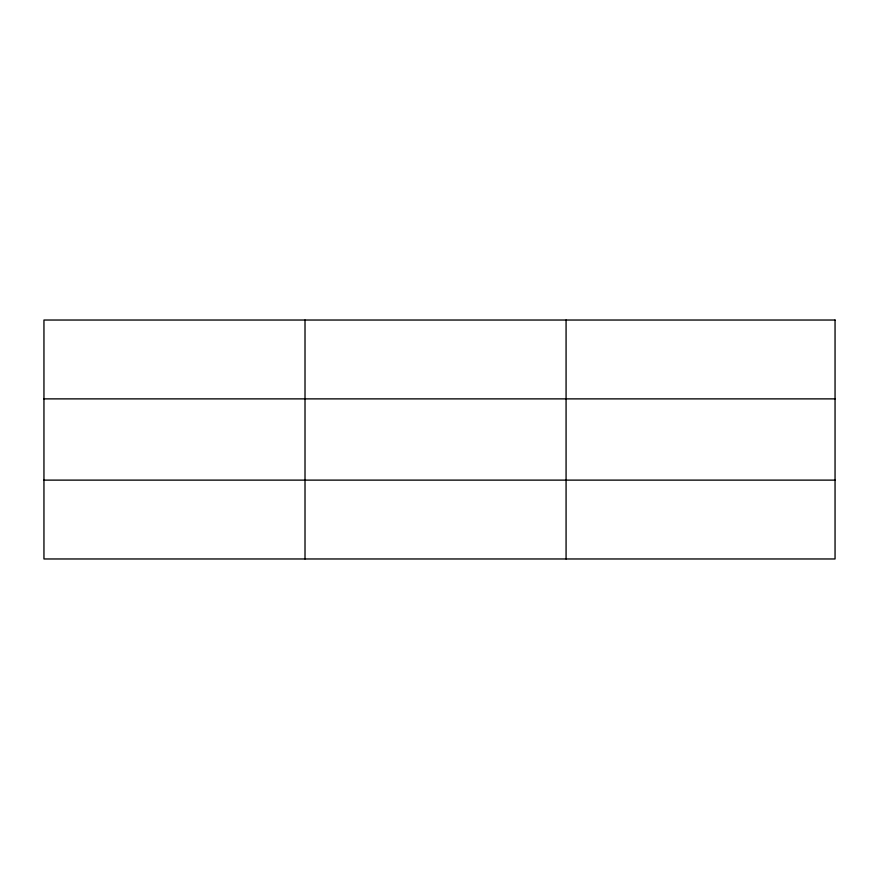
<?xml version="1.0" encoding="UTF-8"?>
<svg xmlns="http://www.w3.org/2000/svg" width="879" height="879" viewBox="0 0 879 879"><rect width="100%" height="100%" fill="white"/><g stroke="black" fill="none" stroke-linecap="round" stroke-linejoin="round"><path stroke-width="1.32" d="M305.013 320.033L305.013 558.967M566.076 320.033L566.076 558.967M43.95 398.879L835.05 398.879M43.95 480.121L835.05 480.121M835.05 320.033L835.05 558.967L43.95 558.967L43.95 320.033L835.05 320.033"/></g></svg>
